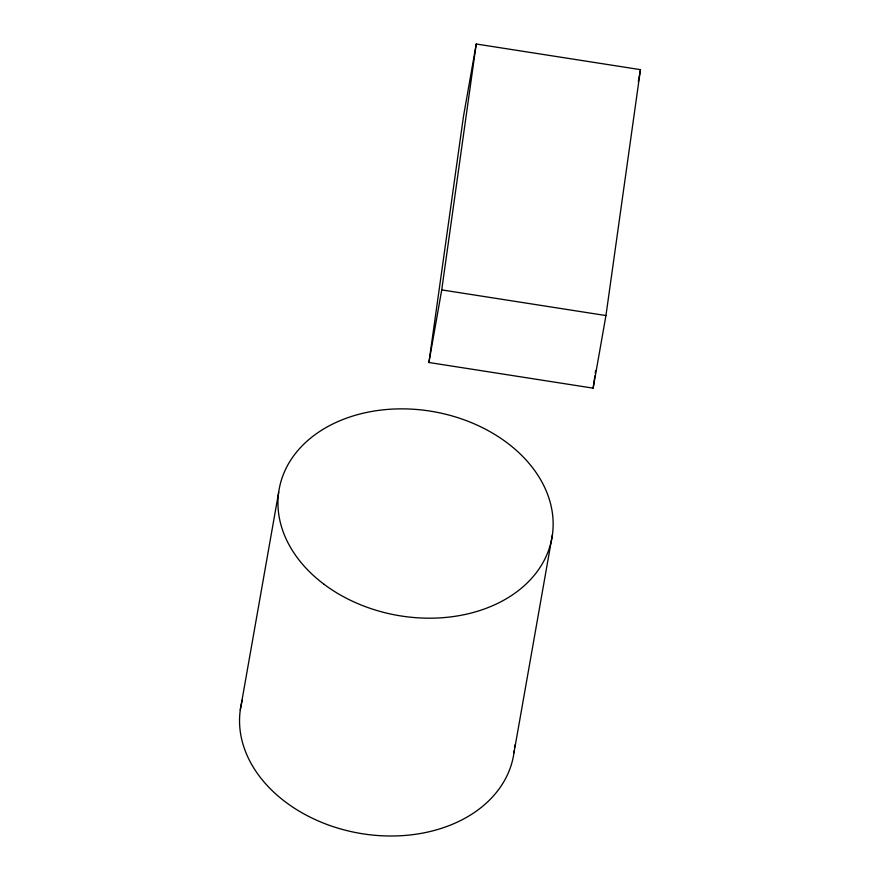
<?xml version="1.0" encoding="UTF-8"?>
<svg xmlns="http://www.w3.org/2000/svg" width="880" height="880" viewBox="0 0 880 880"><rect width="100%" height="100%" fill="white"/><g stroke="black" fill="none" stroke-linecap="round" stroke-linejoin="round"><path stroke-width="1.32" d="M428.923 362.494L463.441 116.6L476.245 44L640.464 69.652L605.946 315.557L593.142 388.157L428.923 362.494L441.727 289.894L476.245 44M593.142 388.157L594.858 375.925M595.243 373.208L595.617 370.491M240.284 709.962L278.696 492.151M513.986 752.719L552.398 534.908M638.33 81.763L640.464 69.652M441.727 289.894L605.946 315.557M514.305 750.2A138.534 103.433 10 0 1 357.731 832.942A138.534 103.433 10 0 1 242.363 700.018M514.679 745.129A138.534 103.433 10 0 1 514.525 747.67M324.137 584.353A138.534 103.433 10 0 0 550.33 544.852A138.534 103.433 10 0 0 372.163 411.378A138.534 103.433 10 0 0 324.137 584.353"/></g></svg>
